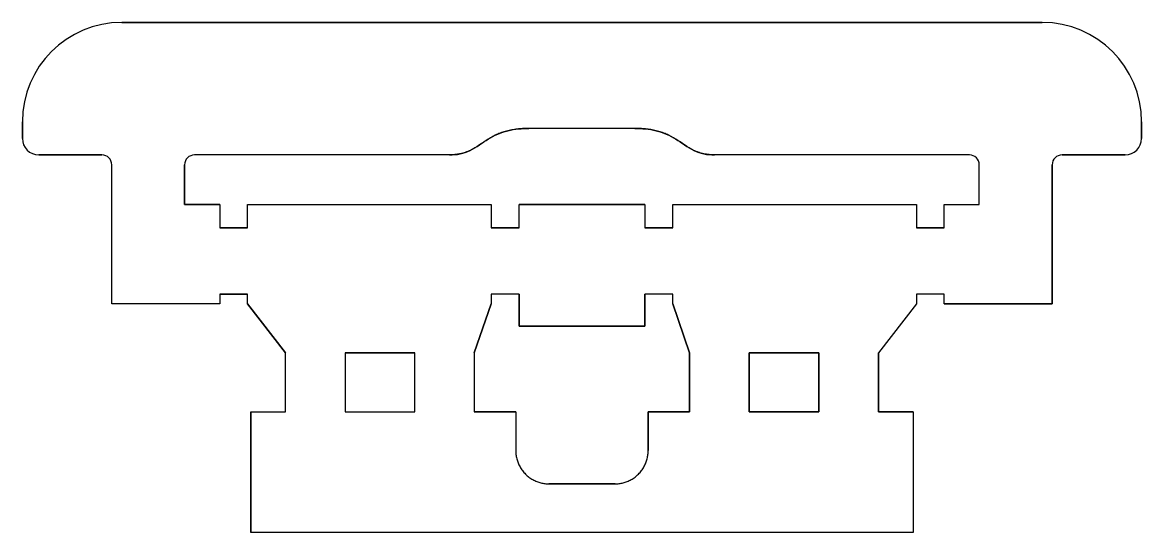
# Model space of a CAD drawing. Header units: millimetres. Extents: x 6 to 364, y 12 to 323.
# Drawn here: x 25.6 to 194.6, y 15.1 to 92.1 of the extents above; entities that cross this region are included whole.
import ezdxf

# ---------------------------------------------------------------- set-up
doc = ezdxf.new("R2010")
doc.units = ezdxf.units.MM
doc.layers.add('Outer Panels Sketch', color=7, linetype='Continuous')

msp = doc.modelspace()

# ---------------------------------------------------------------- linework, layer by layer
at = {"layer": 'Outer Panels Sketch'}
for p, q in [((179.64, 92.14, 121.45), (40.64, 92.14, 121.45)), ((179.64, 92.14, 121.45), (40.64, 92.14, 121.45)), ((40.64, 92.14, 121.45), (179.64, 92.14, 121.45)), ((25.64, 77.14, 121.45), (25.64, 74.64, 121.45)), ((25.64, 77.14, 121.45), (25.64, 74.64, 121.45)), ((25.64, 74.64, 121.45), (25.64, 77.14, 121.45)), ((118.14, 76.14, 121.45), (102.14, 76.14, 121.45)), ((118.14, 76.14, 121.45), (102.14, 76.14, 121.45)), ((118.14, 76.14, 121.45), (102.14, 76.14, 121.45)), ((194.64, 74.64, 121.45), (194.64, 77.14, 121.45)), ((194.64, 74.64, 121.45), (194.64, 77.14, 121.45)), ((194.64, 77.14, 121.45), (194.64, 74.64, 121.45)), ((28.14, 72.14, 121.45), (37.64, 72.14, 121.45)), ((28.14, 72.14, 121.45), (37.64, 72.14, 121.45)), ((37.64, 72.14, 121.45), (28.14, 72.14, 121.45)), ((90.14, 72.14, 121.45), (51.64, 72.14, 121.45)), ((90.14, 72.14, 121.45), (51.64, 72.14, 121.45)), ((90.14, 72.14, 121.45), (51.64, 72.14, 121.45)), ((168.64, 72.14, 121.45), (130.14, 72.14, 121.45)), ((168.64, 72.14, 121.45), (130.14, 72.14, 121.45)), ((168.64, 72.14, 121.45), (130.14, 72.14, 121.45)), ((182.64, 72.14, 121.45), (192.14, 72.14, 121.45)), ((182.64, 72.14, 121.45), (192.14, 72.14, 121.45)), ((192.14, 72.14, 121.45), (182.64, 72.14, 121.45)), ((39.14, 49.64, 121.45), (39.14, 70.64, 121.45)), ((39.14, 49.64, 121.45), (39.14, 70.64, 121.45)), ((39.14, 49.64, 121.45), (39.14, 70.64, 121.45)), ((50.14, 64.64, 121.45), (50.14, 70.64, 121.45)), ((50.14, 64.64, 121.45), (50.14, 70.64, 121.45)), ((50.14, 70.64, 121.45), (50.14, 64.64, 121.45)), ((170.14, 64.64, 121.45), (170.14, 70.64, 121.45)), ((170.14, 64.64, 121.45), (170.14, 70.64, 121.45)), ((170.14, 64.64, 121.45), (170.14, 70.64, 121.45)), ((181.14, 49.64, 121.45), (181.14, 70.64, 121.45)), ((181.14, 49.64, 121.45), (181.14, 70.64, 121.45)), ((181.14, 70.64, 121.45), (181.14, 49.64, 121.45)), ((55.44, 64.64, 121.45), (50.14, 64.64, 121.45)), ((55.44, 64.64, 121.45), (50.14, 64.64, 121.45)), ((50.14, 64.64, 121.45), (55.44, 64.64, 121.45)), ((55.44, 64.64, 121.45), (55.44, 61.14, 121.45)), ((55.44, 64.64, 121.45), (55.44, 61.14, 121.45)), ((55.44, 64.64, 121.45), (55.44, 61.14, 121.45)), ((59.64, 61.14, 121.45), (59.64, 64.64, 121.45)), ((59.64, 64.64, 121.45), (96.44, 64.64, 121.45)), ((59.64, 64.64, 121.45), (96.44, 64.64, 121.45)), ((59.64, 61.14, 121.45), (59.64, 64.64, 121.45)), ((59.64, 61.14, 121.45), (59.64, 64.64, 121.45)), ((59.64, 64.64, 121.45), (96.44, 64.64, 121.45)), ((96.44, 64.64, 121.45), (96.44, 61.14, 121.45)), ((96.44, 64.64, 121.45), (96.44, 61.14, 121.45)), ((96.44, 64.64, 121.45), (96.44, 61.14, 121.45)), ((100.64, 61.14, 121.45), (100.64, 64.64, 121.45)), ((119.64, 64.64, 121.45), (100.64, 64.64, 121.45)), ((100.64, 61.14, 121.45), (100.64, 64.64, 121.45)), ((119.64, 64.64, 121.45), (100.64, 64.64, 121.45)), ((100.64, 61.14, 121.45), (100.64, 64.64, 121.45)), ((100.64, 64.64, 121.45), (119.64, 64.64, 121.45)), ((119.64, 64.64, 121.45), (119.64, 61.14, 121.45)), ((119.64, 64.64, 121.45), (119.64, 61.14, 121.45)), ((119.64, 64.64, 121.45), (119.64, 61.14, 121.45)), ((123.84, 64.64, 121.45), (160.64, 64.64, 121.45)), ((123.84, 61.14, 121.45), (123.84, 64.64, 121.45)), ((123.84, 61.14, 121.45), (123.84, 64.64, 121.45)), ((123.84, 64.64, 121.45), (160.64, 64.64, 121.45)), ((123.84, 61.14, 121.45), (123.84, 64.64, 121.45)), ((123.84, 64.64, 121.45), (160.64, 64.64, 121.45)), ((160.64, 64.64, 121.45), (160.64, 61.14, 121.45)), ((160.64, 64.64, 121.45), (160.64, 61.14, 121.45)), ((160.64, 64.64, 121.45), (160.64, 61.14, 121.45)), ((164.84, 61.14, 121.45), (164.84, 64.64, 121.45)), ((164.84, 61.14, 121.45), (164.84, 64.64, 121.45)), ((164.84, 64.64, 121.45), (170.14, 64.64, 121.45)), ((164.84, 64.64, 121.45), (170.14, 64.64, 121.45)), ((164.84, 61.14, 121.45), (164.84, 64.64, 121.45)), ((164.84, 64.64, 121.45), (170.14, 64.64, 121.45)), ((59.64, 61.14, 121.45), (55.44, 61.14, 121.45)), ((59.64, 61.14, 121.45), (55.44, 61.14, 121.45)), ((55.44, 61.14, 121.45), (59.64, 61.14, 121.45)), ((100.64, 61.14, 121.45), (96.44, 61.14, 121.45)), ((100.64, 61.14, 121.45), (96.44, 61.14, 121.45)), ((96.44, 61.14, 121.45), (100.64, 61.14, 121.45)), ((123.84, 61.14, 121.45), (119.64, 61.14, 121.45)), ((123.84, 61.14, 121.45), (119.64, 61.14, 121.45)), ((119.64, 61.14, 121.45), (123.84, 61.14, 121.45)), ((164.84, 61.14, 121.45), (160.64, 61.14, 121.45)), ((164.84, 61.14, 121.45), (160.64, 61.14, 121.45)), ((160.64, 61.14, 121.45), (164.84, 61.14, 121.45)), ((55.44, 51.14, 121.45), (59.64, 51.14, 121.45)), ((55.44, 51.14, 121.45), (55.44, 49.64, 121.45)), ((55.44, 51.14, 121.45), (59.64, 51.14, 121.45)), ((55.44, 51.14, 121.45), (55.44, 49.64, 121.45)), ((59.64, 51.14, 121.45), (55.44, 51.14, 121.45)), ((55.44, 51.14, 121.45), (55.44, 49.64, 121.45)), ((59.64, 49.64, 121.45), (59.64, 51.14, 121.45)), ((59.64, 49.64, 121.45), (59.64, 51.14, 121.45)), ((59.64, 49.64, 121.45), (59.64, 51.14, 121.45)), ((96.44, 51.14, 121.45), (96.44, 49.64, 121.45)), ((96.44, 51.14, 121.45), (96.44, 49.64, 121.45)), ((100.64, 51.14, 121.45), (96.44, 51.14, 121.45)), ((100.64, 51.14, 121.45), (96.44, 51.14, 121.45)), ((100.64, 51.14, 121.45), (96.44, 51.14, 121.45)), ((96.44, 51.14, 121.45), (96.44, 49.64, 121.45)), ((100.64, 51.14, 121.45), (100.64, 46.27, 121.45)), ((100.64, 51.14, 121.45), (100.64, 46.27, 121.45)), ((100.64, 46.27, 121.45), (100.64, 51.14, 121.45)), ((119.61, 46.27, 121.45), (119.64, 51.14, 121.45)), ((119.61, 46.27, 121.45), (119.64, 51.14, 121.45)), ((119.64, 51.14, 121.45), (119.61, 46.27, 121.45)), ((123.84, 51.14, 121.45), (119.64, 51.14, 121.45)), ((123.84, 51.14, 121.45), (119.64, 51.14, 121.45)), ((123.84, 51.14, 121.45), (119.64, 51.14, 121.45)), ((123.84, 49.64, 121.45), (123.84, 51.14, 121.45)), ((123.84, 49.64, 121.45), (123.84, 51.14, 121.45)), ((123.84, 49.64, 121.45), (123.84, 51.14, 121.45)), ((160.64, 51.14, 121.45), (160.64, 49.64, 121.45)), ((160.64, 51.14, 121.45), (160.64, 49.64, 121.45)), ((164.84, 51.14, 121.45), (160.64, 51.14, 121.45)), ((164.84, 51.14, 121.45), (160.64, 51.14, 121.45)), ((164.84, 51.14, 121.45), (160.64, 51.14, 121.45)), ((160.64, 51.14, 121.45), (160.64, 49.64, 121.45)), ((164.84, 49.64, 121.45), (164.84, 51.14, 121.45)), ((164.84, 49.64, 121.45), (164.84, 51.14, 121.45)), ((164.84, 49.64, 121.45), (164.84, 51.14, 121.45)), ((55.44, 49.64, 121.45), (39.14, 49.64, 121.45)), ((55.44, 49.64, 121.45), (39.14, 49.64, 121.45)), ((55.44, 49.64, 121.45), (39.14, 49.64, 121.45)), ((59.64, 49.64, 121.45), (65.39, 42.25, 121.45)), ((59.64, 49.64, 121.45), (65.39, 42.25, 121.45)), ((65.39, 42.25, 121.45), (59.64, 49.64, 121.45)), ((93.88, 42.25, 121.45), (96.44, 49.64, 121.45)), ((93.88, 42.25, 121.45), (96.44, 49.64, 121.45)), ((96.44, 49.64, 121.45), (93.88, 42.25, 121.45)), ((123.84, 49.64, 121.45), (126.4, 42.25, 121.45)), ((123.84, 49.64, 121.45), (126.4, 42.25, 121.45)), ((126.4, 42.25, 121.45), (123.84, 49.64, 121.45)), ((160.64, 49.64, 121.45), (154.89, 42.25, 121.45)), ((160.64, 49.64, 121.45), (154.89, 42.25, 121.45)), ((160.64, 49.64, 121.45), (154.89, 42.25, 121.45)), ((164.84, 49.64, 121.45), (181.14, 49.64, 121.45)), ((164.84, 49.64, 121.45), (181.14, 49.64, 121.45)), ((181.14, 49.64, 121.45), (164.84, 49.64, 121.45)), ((100.64, 46.27, 121.45), (119.61, 46.27, 121.45)), ((100.64, 46.27, 121.45), (119.61, 46.27, 121.45)), ((119.61, 46.27, 121.45), (100.64, 46.27, 121.45)), ((65.39, 33.36, 121.45), (65.39, 42.25, 121.45)), ((65.39, 33.36, 121.45), (65.39, 42.25, 121.45)), ((65.39, 33.36, 121.45), (65.39, 42.25, 121.45)), ((74.39, 42.25, 121.45), (74.39, 33.36, 121.45)), ((74.39, 42.25, 121.45), (84.89, 42.25, 121.45)), ((74.39, 42.25, 121.45), (74.39, 33.36, 121.45)), ((74.39, 42.25, 121.45), (84.89, 42.25, 121.45)), ((84.89, 42.25, 121.45), (74.39, 42.25, 121.45)), ((74.39, 42.25, 121.45), (74.39, 33.36, 121.45)), ((84.9, 33.36, 121.45), (84.89, 42.25, 121.45)), ((84.9, 33.36, 121.45), (84.89, 42.25, 121.45)), ((84.9, 33.36, 121.45), (84.89, 42.25, 121.45)), ((93.88, 42.25, 121.45), (93.88, 33.36, 121.45)), ((93.88, 42.25, 121.45), (93.88, 33.36, 121.45)), ((93.88, 42.25, 121.45), (93.88, 33.36, 121.45)), ((126.4, 42.25, 121.45), (126.4, 33.36, 121.45)), ((126.4, 42.25, 121.45), (126.4, 33.36, 121.45)), ((126.4, 33.36, 121.45), (126.4, 42.25, 121.45)), ((135.39, 33.36, 121.45), (135.4, 42.25, 121.45)), ((135.39, 33.36, 121.45), (135.4, 42.25, 121.45)), ((135.4, 42.25, 121.45), (135.39, 33.36, 121.45)), ((135.4, 42.25, 121.45), (145.89, 42.25, 121.45)), ((135.4, 42.25, 121.45), (145.89, 42.25, 121.45)), ((145.89, 42.25, 121.45), (135.4, 42.25, 121.45)), ((145.89, 42.25, 121.45), (145.89, 33.36, 121.45)), ((145.89, 42.25, 121.45), (145.89, 33.36, 121.45)), ((145.89, 33.36, 121.45), (145.89, 42.25, 121.45)), ((154.89, 33.36, 121.45), (154.89, 42.25, 121.45)), ((154.89, 33.36, 121.45), (154.89, 42.25, 121.45)), ((154.89, 42.25, 121.45), (154.89, 33.36, 121.45)), ((60.14, 33.36, 121.45), (65.39, 33.36, 121.45)), ((60.14, 33.36, 121.45), (60.14, 15.14, 121.45)), ((60.14, 33.36, 121.45), (65.39, 33.36, 121.45)), ((60.14, 33.36, 121.45), (60.14, 15.14, 121.45)), ((60.14, 15.14, 121.45), (60.14, 33.36, 121.45)), ((60.14, 33.36, 121.45), (65.39, 33.36, 121.45)), ((74.39, 33.36, 121.45), (84.9, 33.36, 121.45)), ((74.39, 33.36, 121.45), (84.9, 33.36, 121.45)), ((74.39, 33.36, 121.45), (84.9, 33.36, 121.45)), ((100.14, 33.36, 121.45), (93.88, 33.36, 121.45)), ((100.14, 33.36, 121.45), (93.88, 33.36, 121.45)), ((93.88, 33.36, 121.45), (100.14, 33.36, 121.45)), ((100.14, 33.36, 121.45), (100.14, 27.52, 121.45)), ((100.14, 33.36, 121.45), (100.14, 27.52, 121.45)), ((100.14, 33.36, 121.45), (100.14, 27.52, 121.45)), ((120.14, 33.36, 121.45), (120.14, 27.52, 121.45)), ((126.4, 33.36, 121.45), (120.14, 33.36, 121.45)), ((120.14, 33.36, 121.45), (120.14, 27.52, 121.45)), ((126.4, 33.36, 121.45), (120.14, 33.36, 121.45)), ((120.14, 33.36, 121.45), (126.4, 33.36, 121.45)), ((120.14, 27.52, 121.45), (120.14, 33.36, 121.45)), ((145.89, 33.36, 121.45), (135.39, 33.36, 121.45)), ((145.89, 33.36, 121.45), (135.39, 33.36, 121.45)), ((135.39, 33.36, 121.45), (145.89, 33.36, 121.45)), ((160.14, 33.36, 121.45), (154.89, 33.36, 121.45)), ((160.14, 33.36, 121.45), (154.89, 33.36, 121.45)), ((154.89, 33.36, 121.45), (160.14, 33.36, 121.45)), ((160.14, 33.36, 121.45), (160.14, 15.14, 121.45)), ((160.14, 33.36, 121.45), (160.14, 15.14, 121.45)), ((160.14, 33.36, 121.45), (160.14, 15.14, 121.45)), ((115.14, 22.5, 121.45), (105.14, 22.5, 121.45)), ((105.14, 22.5, 121.45), (115.14, 22.5, 121.45)), ((105.14, 22.5, 121.45), (115.14, 22.5, 121.45)), ((160.14, 15.14, 121.45), (60.14, 15.14, 121.45)), ((160.14, 15.14, 121.45), (60.14, 15.14, 121.45)), ((160.14, 15.14, 121.45), (60.14, 15.14, 121.45))]:
    msp.add_line(p, q, dxfattribs=at)
for centre, radius, start, end in [((40.64, 77.14, 121.45), 15, 90, 180), ((40.64, 77.14, 121.45), 15, 90, 180), ((40.64, 77.14, 121.45), 15, 90, 180), ((179.64, 77.14, 121.45), 15, 0, 90), ((179.64, 77.14, 121.45), 15, 0, 90), ((179.64, 77.14, 121.45), 15, 0, 90), ((28.14, 74.64, 121.45), 2.5, 180, 270), ((28.14, 74.64, 121.45), 2.5, 180, 270), ((28.14, 74.64, 121.45), 2.5, 180, 270), ((192.14, 74.64, 121.45), 2.5, 270, 0), ((192.14, 74.64, 121.45), 2.5, 270, 0), ((192.14, 74.64, 121.45), 2.5, 270, 0), ((37.64, 70.64, 121.45), 1.5, 0, 90), ((37.64, 70.64, 121.45), 1.5, 0, 90), ((37.64, 70.64, 121.45), 1.5, 0, 90), ((51.64, 70.64, 121.45), 1.5, 90, 180), ((51.64, 70.64, 121.45), 1.5, 90, 180), ((51.64, 70.64, 121.45), 1.5, 90, 180), ((168.64, 70.64, 121.45), 1.5, 0, 90), ((168.64, 70.64, 121.45), 1.5, 0, 90), ((168.64, 70.64, 121.45), 1.5, 0, 90), ((182.64, 70.64, 121.45), 1.5, 90, 180), ((182.64, 70.64, 121.45), 1.5, 90, 180), ((182.64, 70.64, 121.45), 1.5, 90, 180)]:
    msp.add_arc(centre, radius, start, end, dxfattribs=at)
for points, knots in [([(90.14, 72.14, 121.45), (90.68, 72.14, 121.45), (91.76, 72.23, 121.45), (93.81, 72.95, 121.45), (95.51, 74.3, 121.45), (97.4, 75.32, 121.45), (99.45, 76, 121.45), (101.07, 76.14, 121.45), (102.14, 76.14, 121.45)], [0, 0, 0, 0, 0.00159701, 0.00319401, 0.00638802, 0.00798503, 0.00958203, 0.01277604, 0.01277604, 0.01277604, 0.01277604]), ([(90.14, 72.14, 121.45), (90.68, 72.14, 121.45), (91.76, 72.23, 121.45), (93.81, 72.95, 121.45), (95.51, 74.3, 121.45), (97.4, 75.32, 121.45), (99.45, 76, 121.45), (101.07, 76.14, 121.45), (102.14, 76.14, 121.45)], [0, 0, 0, 0, 0.00159701, 0.00319401, 0.00638802, 0.00798503, 0.00958203, 0.01277604, 0.01277604, 0.01277604, 0.01277604]), ([(102.14, 76.14, 121.45), (102.01, 76.14, 121.45), (101.74, 76.13, 121.45), (101.34, 76.12, 121.45), (100.94, 76.1, 121.45), (100.54, 76.06, 121.45), (100.13, 76.01, 121.45), (99.6, 75.93, 121.45), (98.95, 75.8, 121.45), (98.3, 75.61, 121.45), (97.79, 75.43, 121.45), (97.42, 75.28, 121.45), (97.05, 75.11, 121.45), (96.69, 74.93, 121.45), (96.34, 74.73, 121.45), (96, 74.53, 121.45), (95.66, 74.31, 121.45), (95.32, 74.09, 121.45), (94.99, 73.86, 121.45), (94.65, 73.64, 121.45), (94.32, 73.42, 121.45), (93.97, 73.2, 121.45), (93.62, 73, 121.45), (93.27, 72.82, 121.45), (92.96, 72.68, 121.45), (92.71, 72.58, 121.45), (92.46, 72.49, 121.45), (92.14, 72.39, 121.45), (91.81, 72.31, 121.45), (91.35, 72.22, 121.45), (90.95, 72.17, 121.45), (90.55, 72.15, 121.45), (90.35, 72.14, 121.45), (90.21, 72.14, 121.45), (90.14, 72.14, 121.45)], [0, 0, 0, 0, 0.03125, 0.0625, 0.09375, 0.125, 0.15625, 0.1875, 0.25, 0.3125, 0.34375, 0.375, 0.40625, 0.4375, 0.46875, 0.5, 0.53125, 0.5625, 0.59375, 0.625, 0.65625, 0.6875, 0.71875, 0.75, 0.78125, 0.796875, 0.8125, 0.84375, 0.875, 0.890625, 0.953125, 0.96875, 0.984375, 1, 1, 1, 1]), ([(118.14, 76.14, 121.45), (119.22, 76.14, 121.45), (120.84, 76, 121.45), (122.89, 75.32, 121.45), (124.78, 74.3, 121.45), (126.48, 72.95, 121.45), (128.53, 72.23, 121.45), (129.61, 72.14, 121.45), (130.14, 72.14, 121.45)], [0.03095829, 0.03095829, 0.03095829, 0.03095829, 0.03418032, 0.03579134, 0.03740236, 0.04062439, 0.04223541, 0.04384643, 0.04384643, 0.04384643, 0.04384643]), ([(130.14, 72.14, 121.45), (129.61, 72.14, 121.45), (128.53, 72.23, 121.45), (126.48, 72.95, 121.45), (124.78, 74.3, 121.45), (122.89, 75.32, 121.45), (120.84, 76, 121.45), (119.22, 76.14, 121.45), (118.14, 76.14, 121.45)], [0, 0, 0, 0, 0.00159701, 0.00319401, 0.00638802, 0.00798503, 0.00958203, 0.01277604, 0.01277604, 0.01277604, 0.01277604]), ([(130.14, 72.14, 121.45), (130.08, 72.14, 121.45), (129.94, 72.14, 121.45), (129.74, 72.15, 121.45), (129.41, 72.17, 121.45), (129.01, 72.21, 121.45), (128.61, 72.28, 121.45), (128.28, 72.35, 121.45), (128.02, 72.43, 121.45), (127.77, 72.51, 121.45), (127.58, 72.58, 121.45), (127.33, 72.68, 121.45), (127.02, 72.82, 121.45), (126.66, 73, 121.45), (126.37, 73.17, 121.45), (126.14, 73.31, 121.45), (125.92, 73.45, 121.45), (125.58, 73.67, 121.45), (125.19, 73.94, 121.45), (124.86, 74.16, 121.45), (124.58, 74.35, 121.45), (124.29, 74.53, 121.45), (124, 74.7, 121.45), (123.77, 74.83, 121.45), (123.59, 74.93, 121.45), (123.41, 75.02, 121.45), (123.17, 75.14, 121.45), (122.87, 75.28, 121.45), (122.5, 75.43, 121.45), (122.12, 75.57, 121.45), (121.73, 75.69, 121.45), (121.34, 75.79, 121.45), (120.95, 75.88, 121.45), (120.55, 75.95, 121.45), (120.09, 76.02, 121.45), (119.62, 76.08, 121.45), (119.22, 76.1, 121.45), (118.75, 76.13, 121.45), (118.41, 76.14, 121.45), (118.14, 76.14, 121.45)], [0, 0, 0, 0, 0.015625, 0.03125, 0.046875, 0.09375, 0.125, 0.140625, 0.171875, 0.1875, 0.203125, 0.21875, 0.25, 0.28125, 0.3125, 0.328125, 0.34375, 0.375, 0.421875, 0.453125, 0.46875, 0.5, 0.53125, 0.546875, 0.5625, 0.578125, 0.59375, 0.625, 0.65625, 0.6875, 0.71875, 0.75, 0.78125, 0.8125, 0.84375, 0.890625, 0.921875, 0.9375, 1, 1, 1, 1])]:
    msp.add_open_spline(points, degree=3, knots=knots, dxfattribs=at)
for points in [[(100.14, 27.52, 121.45), (100.14, 24.58, 121.45), (102.22, 22.5, 121.45), (105.14, 22.5, 121.45)], [(100.14, 27.52, 121.45), (100.14, 24.58, 121.45), (102.22, 22.5, 121.45), (105.14, 22.5, 121.45)], [(100.14, 27.52, 121.45), (100.14, 24.58, 121.45), (102.22, 22.5, 121.45), (105.14, 22.5, 121.45)], [(115.14, 22.5, 121.45), (118.07, 22.5, 121.45), (120.14, 24.58, 121.45), (120.14, 27.52, 121.45)], [(115.14, 22.5, 121.45), (118.07, 22.5, 121.45), (120.14, 24.58, 121.45), (120.14, 27.52, 121.45)], [(115.14, 22.5, 121.45), (118.07, 22.5, 121.45), (120.14, 24.58, 121.45), (120.14, 27.52, 121.45)]]:
    msp.add_rational_spline(points, [1, 0.804737854124, 0.804737854124, 1], degree=3, dxfattribs=at)

doc.saveas('drawing.dxf')
